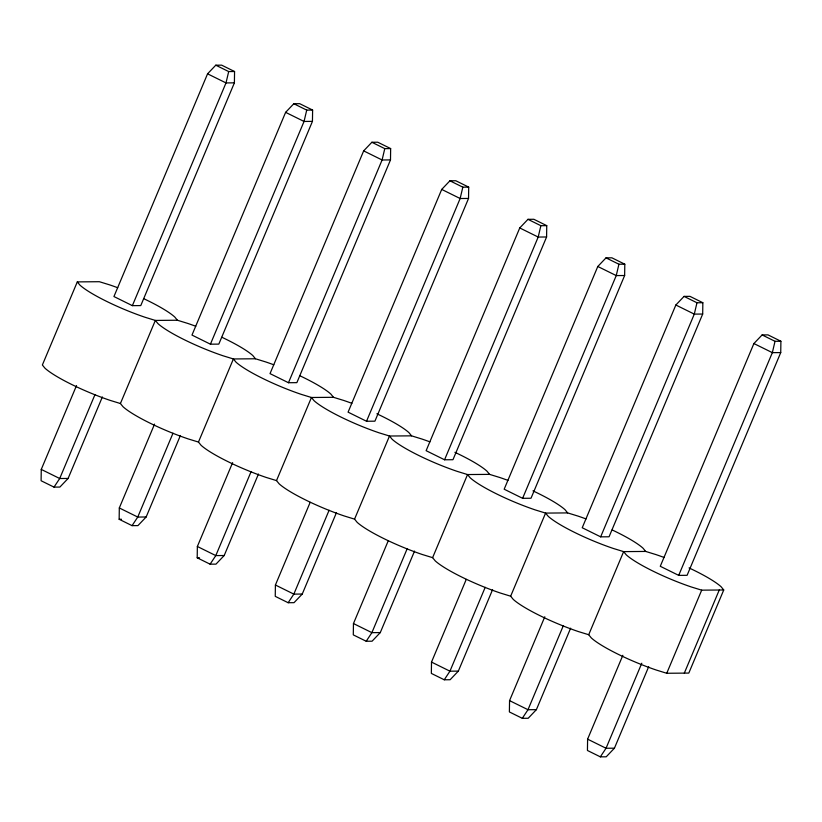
<?xml version="1.0" encoding="UTF-8"?>
<svg xmlns="http://www.w3.org/2000/svg" width="822" height="822" viewBox="0 0 822 822"><rect width="100%" height="100%" fill="white"/><g stroke="black" fill="none" stroke-linecap="round" stroke-linejoin="round"><path stroke-width="1.23" d="M76.518 385.569L41.264 469.413L41.1 480.747L54.005 487.117L59.883 487.066L68.103 478.455L102.36 396.964M180.408 435.496L146.152 516.987L137.932 525.607L132.054 525.648L119.149 519.278L119.313 507.955L154.567 424.101M258.457 474.027L224.201 555.518L215.981 564.139L210.103 564.18L197.198 557.809L197.362 546.486L232.616 462.632M234.393 82.847L234.568 71.524L221.663 65.154L215.785 65.195L207.565 73.816L113.939 296.547L132.373 305.65L140.768 305.589L234.393 82.847L225.999 82.919L207.565 73.816M310.161 502.345L275.411 585.017L275.247 596.351L288.152 602.721L294.029 602.67L302.249 594.049L336.496 512.558M312.442 121.379L312.617 110.056L299.701 103.685L293.824 103.726L285.614 112.347L191.978 335.078L210.422 344.182L218.816 344.12L312.442 121.379L304.048 121.451L285.614 112.347M388.21 540.876L353.46 623.549L353.296 634.882L366.201 641.252L372.078 641.201L380.288 632.58L414.545 551.089M390.491 159.92L390.656 148.587L377.75 142.216L371.873 142.268L363.663 150.878L270.027 373.62L288.471 382.723L296.865 382.651L390.491 159.92L382.096 159.982L363.663 150.878M466.259 579.407L431.509 662.08L431.345 673.413L444.25 679.784L450.127 679.732L458.337 671.122L492.594 589.631M468.54 198.451L468.704 187.118L455.799 180.748L449.922 180.799L441.712 189.42L348.076 412.151L366.52 421.254L374.914 421.183L468.54 198.451L460.145 198.513L441.712 189.42M544.801 616.767L509.558 700.621L509.383 711.944L522.299 718.315L528.176 718.274L536.386 709.653L570.643 628.162M546.589 236.983L546.753 225.649L533.848 219.279L527.971 219.33L519.751 227.951L426.125 450.682L444.558 459.786L452.963 459.714L546.589 236.983L538.194 237.055L519.751 227.951M622.85 655.298L587.607 739.153L587.432 750.476L600.337 756.846L606.215 756.805L614.435 748.184L648.692 666.693M624.638 275.514L624.802 264.191L611.897 257.82L606.019 257.861L597.799 266.482L504.174 489.213L522.607 498.317L531.012 498.245L624.638 275.514L616.243 275.586L597.799 266.482M702.687 314.045L702.851 302.722L689.946 296.352L684.068 296.393L675.848 305.013L582.223 527.745L600.656 536.848L609.061 536.787L702.687 314.045L694.292 314.117L675.848 305.013M780.736 352.587L780.9 341.253L767.995 334.883L762.117 334.934L753.897 343.545L660.272 566.286L678.705 575.379L687.1 575.318L780.736 352.587L772.341 352.648L753.897 343.545M234.568 71.524L228.691 71.565L225.999 82.919L132.373 305.65M312.617 110.056L306.729 110.107L304.048 121.451L210.422 344.182M390.656 148.587L384.778 148.638L382.096 159.982L288.471 382.723M468.704 187.118L462.827 187.169L460.145 198.513L366.52 421.254M546.753 225.649L540.876 225.701L538.194 237.055L444.558 459.786M624.802 264.191L618.925 264.232L616.243 275.586L522.607 498.317M702.851 302.722L696.974 302.763L694.292 314.117L600.656 536.848M780.9 341.253L775.023 341.305L772.341 352.648L678.705 575.379M117.721 287.731A54.817 8.857 22.8 0 0 109.603 284.854L99.349 281.71L77.299 281.895L42.364 364.999L44.984 368.205A54.817 8.857 22.8 0 0 110.158 400.386L120.413 403.53L123.033 406.736A54.817 8.857 22.8 0 0 188.207 438.917L198.462 442.061L201.071 445.277A54.817 8.857 22.8 0 0 266.256 477.459L276.511 480.603L279.12 483.809A54.817 8.857 22.8 0 0 344.305 515.99L354.559 519.134L357.169 522.34A54.817 8.857 22.8 0 0 422.354 554.521L432.608 557.665L435.218 560.871A54.817 8.857 22.8 0 0 500.403 593.052L510.657 596.197L513.267 599.402A54.817 8.857 22.8 0 0 578.452 631.584L588.706 634.728L591.316 637.934A54.817 8.857 22.8 0 0 656.501 670.115L666.745 673.269L688.805 673.084L723.74 589.98L721.12 586.764A54.817 8.857 22.8 0 0 689.062 567.93M94.951 394.663L59.708 478.517L54.005 487.117M120.413 403.53L155.348 320.426L177.398 320.241L187.652 323.385A54.817 8.857 22.8 0 1 195.77 326.262M173 433.204L137.757 517.059L132.054 525.648M198.462 442.061L233.397 358.957L255.447 358.772L265.701 361.927A54.817 8.857 22.8 0 1 273.818 364.793M251.049 471.736L215.796 555.59L210.103 564.18M276.511 480.603L311.446 397.488L333.496 397.314L343.75 400.458A54.817 8.857 22.8 0 1 351.867 403.335M329.098 510.267L293.844 594.121L288.152 602.721M354.559 519.134L389.494 436.02L411.545 435.845L421.799 438.989A54.817 8.857 22.8 0 1 429.916 441.866M407.147 548.798L371.893 632.652L366.201 641.252M432.608 557.665L467.543 474.551L489.593 474.376L499.848 477.52A54.817 8.857 22.8 0 1 507.965 480.397M485.196 587.329L449.942 671.184L444.25 679.784M510.657 596.197L545.592 513.092L567.642 512.907L577.887 516.052A54.817 8.857 22.8 0 1 586.014 518.929M563.245 625.871L527.991 709.715L522.299 718.315M588.706 634.728L623.641 551.624L645.691 551.439L655.935 554.583A54.817 8.857 22.8 0 1 664.063 557.46M641.787 663.22L606.04 748.256L600.337 756.846M666.745 673.269L701.69 590.155L723.74 589.98M684.315 673.126L719.25 590.011M68.103 478.455L59.708 478.517L41.264 469.413M146.152 516.987L137.757 517.059L119.313 507.955M119.149 519.278L121.502 519.257M224.201 555.518L215.796 555.59L197.362 546.486M197.198 557.809L199.551 557.789M302.249 594.049L293.844 594.121L275.411 585.017M380.288 632.58L371.893 632.652L353.46 623.549M458.337 671.122L449.942 671.184L431.509 662.08M536.386 709.653L527.991 709.715L509.558 700.621M614.435 748.184L606.04 748.256L587.607 739.153M701.69 590.155L691.436 587.011A54.817 8.857 22.8 0 1 626.251 554.829L623.641 551.624L613.387 548.48A54.817 8.857 22.8 0 1 548.202 516.298L545.592 513.092L535.338 509.948A54.817 8.857 22.8 0 1 470.153 477.767L467.543 474.551L457.289 471.407A54.817 8.857 22.8 0 1 392.104 439.225L389.494 436.02L379.24 432.875A54.817 8.857 22.8 0 1 314.055 400.694L311.446 397.488L301.191 394.344A54.817 8.857 22.8 0 1 236.017 362.163L233.397 358.957L223.142 355.813A54.817 8.857 22.8 0 1 157.968 323.632L155.348 320.426L145.104 317.282A54.817 8.857 22.8 0 1 79.919 285.1L77.299 281.895M215.785 65.195L228.691 71.565M293.824 103.726L306.729 110.107M371.873 142.268L384.778 148.638M449.922 180.799L462.827 187.169M527.971 219.33L540.876 225.701M606.019 257.861L618.925 264.232M684.068 296.393L696.974 302.763M762.117 334.934L775.023 341.305M645.691 551.439L643.071 548.233A54.817 8.857 22.8 0 0 612.164 529.933M567.642 512.907L565.022 509.702A54.817 8.857 22.8 0 0 532.964 490.868M489.593 474.376L486.973 471.17A54.817 8.857 22.8 0 0 454.915 452.326M411.545 435.845L408.935 432.639A54.817 8.857 22.8 0 0 376.866 413.795M333.496 397.314L330.886 394.108A54.817 8.857 22.8 0 0 299.968 375.808M255.447 358.772L252.837 355.566A54.817 8.857 22.8 0 0 221.919 337.277M177.398 320.241L174.788 317.035A54.817 8.857 22.8 0 0 143.871 298.735"/></g></svg>
